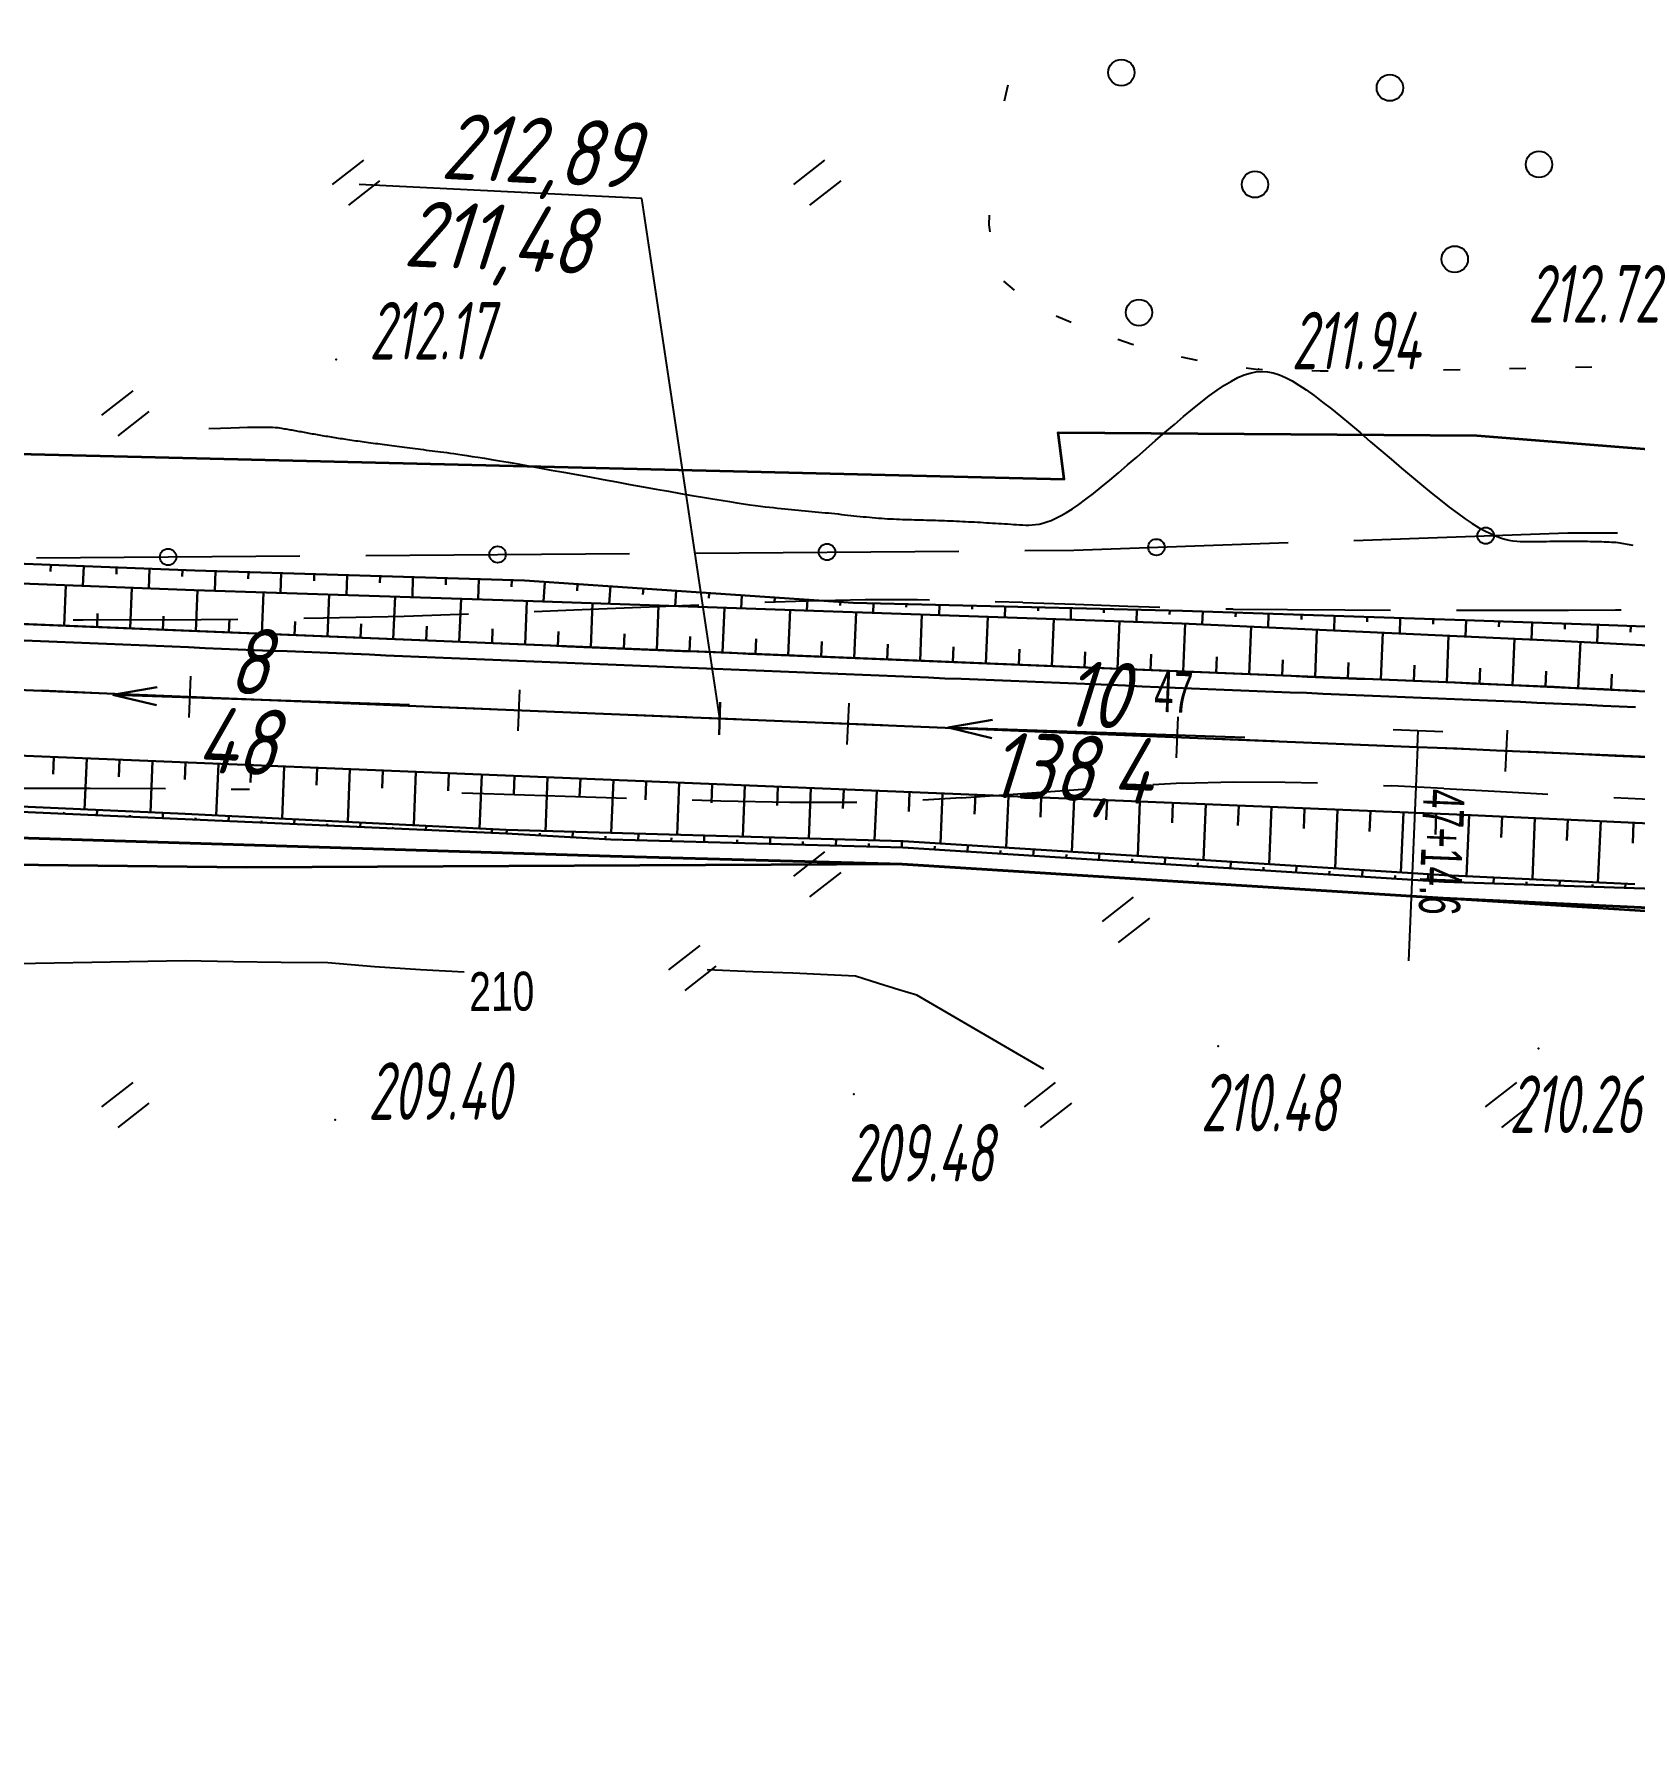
# Model space of a CAD drawing. Header units: millimetres. Extents: x -1799 to 6962, y -1020 to 4121.
# Drawn here: x 2342.2 to 2439.4, y 2129.8 to 2233.8 of the extents above; entities that cross this region are included whole.
import ezdxf
from ezdxf import colors
from ezdxf.entities.mleader import LeaderData, LeaderLine
from ezdxf.math import Vec2, Vec3

# ---------------------------------------------------------------- set-up
doc = ezdxf.new("R2010")
doc.units = ezdxf.units.MM
doc.linetypes.add('CONTI', pattern=[0])
doc.linetypes.add('STROT', pattern=[1.7, 0.5, -1.2])
for name, color, linetype, lineweight in [('10', 1, 'Continuous', 35), ('КОПИЯ_ОСЬ_13_ОТКОСЫ', 7, 'Continuous', 30), ('ОСЬ_ВЕРХ_ПОКРЫТИЯ_ГРАНИЦЫ_ПОЛОС', 7, 'Continuous', 30), ('ОСЬ_ВЕРХ_ПОКРЫТИЯ_ОСЬ', 1, 'Continuous', 30), ('Отметки', 5, 'Continuous', 30), ('Уклоны ПЧ', 5, 'Continuous', 30)]:
    doc.layers.add(name, color=color, linetype=linetype, lineweight=lineweight)
for name, color, linetype in [('_Ростелеком', 6, 'Continuous'), ('GOR_BDEFAULT', 212, 'CONTI'), ('PI_OTDEFAULT', 172, 'CONTI'), ('PI_TTDEFAULT', 5, 'CONTI'), ('PLN_O', 7, 'CONTI'), ('SIT_LDEFAULT', 7, 'CONTI'), ('ZAPSKDEFAULT', 7, 'CONTI'), ('КОПИЯ_ОСЬ_ТАНГЕНСЫ', 1, 'Continuous'), ('ОСЬ_ВЕРХ_ПОКРЫТИЯ_ПИКЕТЫ', 1, 'Continuous'), ('ОСЬ_ВЕРХ_ПОКРЫТИЯ_РАЗБИВКА_КРИВ', 1, 'Continuous'), ('ОСЬ_ВЕРХ_ПОКРЫТИЯ_ТАНГЕНСЫ', 1, 'Continuous'), ('разметка', 7, 'Continuous')]:
    doc.layers.add(name, color=color, linetype=linetype)
doc.styles.add('eskd', font='spds.shx', dxfattribs={"width": 1.2, "oblique": 15})
doc.styles.add('SHRFT', font='TXT', dxfattribs={"width": 3.5})
doc.styles.get("Standard").update_dxf_attribs({"font": 'arial.ttf'})
doc.styles.add('STYLE1', font='romand.shx', dxfattribs={"width": 0.9})
doc.styles.add('ГОСТ', font='', dxfattribs={"oblique": 15, "height": 4})
doc.styles.get('ГОСТ').set_extended_font_data('GOST type A')
doc.linetypes.add('кабель_связи_проект.', pattern='A,10,-1,["/",STYLE1,S=3,R=0,X=0,Y=-1.5],-4.1', length=15.1)

# ---------------------------------------------------------------- blocks, each defined once
blk = doc.blocks.new('BL_2011')
at = {"color": 0}
for p, q in [((0, 0), (0, 2.4)), ((1.6, 0), (1.6, 2.4))]:
    blk.add_line(p, q, dxfattribs=at)
blk = doc.blocks.new('BL_2002')
at = {"color": 0}
blk.add_circle((0, 0), 0.8, dxfattribs=at)
blk = doc.blocks.new('_None')
blk = doc.blocks.new('Крест')
at = {"layer": 'Отметки'}
for points in [[(-1, 0), (1, 0)], [(0, 1), (0, -1)]]:
    blk.add_lwpolyline(points, dxfattribs=at)
blk = doc.blocks.new('Стрелка')
at = {"layer": 'Уклоны ПЧ', "ltscale": 2}
for points in [[(-0.02, -0.05), (-0.02, 17.97)], [(-0.02, -0.05), (-0.58, 2.62)], [(-0.02, -0.05), (0.53, 2.62)]]:
    blk.add_lwpolyline(points, dxfattribs=at)

msp = doc.modelspace()

# ---------------------------------------------------------------- linework, layer by layer
at = {"layer": '10'}
for points in [[(2101.22, 2227.68), (2162.09, 2219.92), (2159.53, 2213.47), (2297.72, 2209.33), (2404.77, 2206.74), (2404.41, 2209.57), (2429.82, 2209.4), (2482.41, 2205.2), (2522.83, 2200.83), (2522.31, 2191.79), (2567.95, 2187.35), (2607.95, 2183.45), (2645.45, 2179.81), (2656.48, 2178.74), (2795.07, 2154.27)], [(2711.61, 2150.08), (2669.28, 2157.01), (2631.09, 2163.27), (2562.7, 2170.05), (2522.14, 2174.06), (2464.06, 2179), (2394.93, 2183.37), (2355.13, 2183.17), (2300.98, 2183.77), (2267.93, 2185.62), (2237.4, 2187.77), (2206.53, 2190.16), (2183.51, 2191.98), (2147.74, 2194.53)]]:
    msp.add_lwpolyline(points, dxfattribs=at)
at = {"layer": '_Ростелеком', "linetype": 'кабель_связи_проект.', "lineweight": 40, "ltscale": 0.25}
msp.add_lwpolyline([(2147.74, 2194.53), (2165.62, 2193.26), (2183.89, 2191.95), (2204.26, 2190.34), (2245.73, 2187.93), (2377.21, 2183.86), (2394.93, 2183.37), (2427.77, 2181.3), (2466.42, 2179.49), (2529.05, 2174.68), (2590.67, 2167.28), (2631.09, 2163.27), (2687.26, 2154.07), (2711.61, 2150.08), (2728.84, 2146.9), (2777.19, 2136.79), (2823.73, 2130.39), (2843.1, 2129.83), (2891.69, 2136.42), (2926.98, 2148.04), (2920.92, 2168.77)], dxfattribs=at)
at = {"layer": 'GOR_BDEFAULT', "color": 212, "flags": 128}
for points, elevation in [([(2352.85, 2209.82), (2353.55, 2209.85), (2354.17, 2209.87), (2354.71, 2209.89), (2355.18, 2209.9), (2355.59, 2209.91), (2355.94, 2209.91), (2356.24, 2209.91), (2356.49, 2209.91), (2356.7, 2209.9), (2356.87, 2209.89), (2357.02, 2209.88), (2357.14, 2209.86), (2357.25, 2209.85), (2357.34, 2209.83), (2357.43, 2209.81), (2357.52, 2209.8), (2357.61, 2209.78), (2357.7, 2209.76), (2357.79, 2209.75), (2357.88, 2209.73), (2357.97, 2209.71), (2358.06, 2209.69), (2358.16, 2209.68), (2358.25, 2209.66), (2358.34, 2209.64), (2358.44, 2209.63), (2358.53, 2209.61), (2358.63, 2209.59), (2358.73, 2209.57), (2358.82, 2209.56), (2358.92, 2209.54), (2359.02, 2209.52), (2359.12, 2209.5), (2359.22, 2209.49), (2359.32, 2209.47), (2359.42, 2209.45), (2359.52, 2209.43), (2359.62, 2209.42), (2359.73, 2209.4), (2359.83, 2209.38), (2359.94, 2209.36), (2360.04, 2209.35), (2360.15, 2209.33), (2360.26, 2209.31), (2360.37, 2209.29), (2360.48, 2209.28), (2360.59, 2209.26), (2360.7, 2209.24), (2360.81, 2209.22), (2360.93, 2209.21), (2361.04, 2209.19), (2361.16, 2209.17), (2361.28, 2209.15), (2361.4, 2209.14), (2361.52, 2209.12), (2361.64, 2209.1), (2361.77, 2209.08), (2361.89, 2209.07), (2362.02, 2209.05), (2362.14, 2209.03), (2362.27, 2209.01), (2362.41, 2208.99), (2362.54, 2208.98), (2362.67, 2208.96), (2362.81, 2208.94), (2362.95, 2208.92), (2363.09, 2208.9), (2363.23, 2208.88), (2363.37, 2208.86), (2363.51, 2208.84), (2363.66, 2208.82), (2363.81, 2208.81), (2363.95, 2208.79), (2364.11, 2208.77), (2364.26, 2208.75), (2364.41, 2208.73), (2364.57, 2208.71), (2364.72, 2208.68), (2364.88, 2208.66), (2365.04, 2208.64), (2365.21, 2208.62), (2365.37, 2208.6), (2365.54, 2208.58), (2365.7, 2208.56), (2365.87, 2208.54), (2366.04, 2208.51), (2366.21, 2208.49), (2366.39, 2208.47), (2366.56, 2208.45), (2366.74, 2208.43), (2366.91, 2208.4), (2367.1, 2208.38), (2367.29, 2208.36), (2367.49, 2208.33), (2367.72, 2208.3), (2367.96, 2208.27), (2368.22, 2208.23), (2368.51, 2208.18), (2368.83, 2208.13), (2369.18, 2208.08), (2369.57, 2208.01), (2370.01, 2207.94), (2370.49, 2207.86), (2371.01, 2207.77), (2371.59, 2207.67), (2372.22, 2207.55), (2372.9, 2207.43), (2373.62, 2207.3), (2374.38, 2207.16), (2375.16, 2207.02), (2375.96, 2206.88), (2376.77, 2206.73), (2377.59, 2206.58), (2378.4, 2206.43), (2379.21, 2206.28), (2379.99, 2206.14), (2380.75, 2206.01), (2381.48, 2205.88), (2382.17, 2205.76), (2382.81, 2205.65), (2383.41, 2205.55), (2383.95, 2205.46), (2384.44, 2205.38), (2384.89, 2205.31), (2385.3, 2205.25), (2385.68, 2205.19), (2386.02, 2205.15), (2386.33, 2205.11), (2386.62, 2205.07), (2386.88, 2205.04), (2387.13, 2205.02), (2387.36, 2204.99), (2387.58, 2204.97), (2387.8, 2204.95), (2388.01, 2204.93), (2388.21, 2204.91), (2388.42, 2204.89), (2388.63, 2204.87), (2388.83, 2204.85), (2389.04, 2204.83), (2389.25, 2204.81), (2389.45, 2204.79), (2389.65, 2204.77), (2389.85, 2204.75), (2390.06, 2204.73), (2390.26, 2204.71), (2390.45, 2204.69), (2390.65, 2204.67), (2390.85, 2204.65), (2391.04, 2204.63), (2391.24, 2204.6), (2391.43, 2204.58), (2391.62, 2204.56), (2391.81, 2204.54), (2392, 2204.52), (2392.19, 2204.5), (2392.38, 2204.48), (2392.57, 2204.46), (2392.75, 2204.45), (2392.94, 2204.43), (2393.12, 2204.41), (2393.31, 2204.4), (2393.49, 2204.38), (2393.68, 2204.37), (2393.86, 2204.36), (2394.04, 2204.34), (2394.22, 2204.33), (2394.41, 2204.33), (2394.59, 2204.32), (2394.77, 2204.31), (2394.95, 2204.3), (2395.14, 2204.3), (2395.32, 2204.29), (2395.5, 2204.29), (2395.68, 2204.28), (2395.86, 2204.28), (2396.05, 2204.27), (2396.23, 2204.27), (2396.41, 2204.26), (2396.59, 2204.26), (2396.77, 2204.25), (2396.95, 2204.25), (2397.14, 2204.24), (2397.32, 2204.23), (2397.5, 2204.23), (2397.68, 2204.22), (2397.87, 2204.21), (2398.05, 2204.21), (2398.23, 2204.2), (2398.41, 2204.19), (2398.6, 2204.18), (2398.78, 2204.17), (2398.96, 2204.16), (2399.14, 2204.16), (2399.33, 2204.15), (2399.51, 2204.14), (2399.69, 2204.13), (2399.87, 2204.12), (2400.06, 2204.1), (2400.24, 2204.09), (2400.42, 2204.08), (2400.6, 2204.07), (2400.79, 2204.06), (2400.97, 2204.05), (2401.15, 2204.04), (2401.33, 2204.03), (2401.52, 2204.01), (2401.7, 2204), (2401.88, 2203.99), (2402.06, 2203.98), (2402.25, 2203.97), (2402.43, 2203.96), (2402.62, 2203.96), (2402.82, 2203.97), (2403.02, 2203.99), (2403.24, 2204.02), (2403.47, 2204.07), (2403.72, 2204.15), (2403.98, 2204.24), (2404.27, 2204.37), (2404.58, 2204.53), (2404.91, 2204.72), (2405.27, 2204.94), (2405.66, 2205.21), (2406.08, 2205.52), (2406.54, 2205.87), (2407.02, 2206.26), (2407.53, 2206.68), (2408.07, 2207.13), (2408.62, 2207.61), (2409.18, 2208.09), (2409.75, 2208.59), (2410.32, 2209.09), (2410.89, 2209.59), (2411.46, 2210.07), (2412.01, 2210.54), (2412.56, 2210.99), (2413.08, 2211.41), (2413.58, 2211.8), (2414.06, 2212.14), (2414.5, 2212.45), (2414.92, 2212.7), (2415.31, 2212.91), (2415.69, 2213.07), (2416.05, 2213.19), (2416.41, 2213.26), (2416.76, 2213.28), (2417.11, 2213.26), (2417.46, 2213.2), (2417.83, 2213.08), (2418.2, 2212.92), (2418.6, 2212.72), (2419.02, 2212.46), (2419.46, 2212.17), (2419.94, 2211.82), (2420.45, 2211.43), (2420.99, 2211.01), (2421.56, 2210.55), (2422.15, 2210.06), (2422.75, 2209.55), (2423.37, 2209.02), (2424, 2208.49), (2424.62, 2207.96), (2425.24, 2207.42), (2425.86, 2206.9), (2426.46, 2206.4), (2427.05, 2205.92), (2427.61, 2205.47), (2428.14, 2205.05), (2428.64, 2204.67), (2429.11, 2204.34), (2429.54, 2204.06), (2429.93, 2203.81), (2430.3, 2203.61), (2430.64, 2203.44), (2430.96, 2203.3), (2431.25, 2203.19), (2431.52, 2203.1), (2431.77, 2203.04), (2432.01, 2203), (2432.24, 2202.97), (2432.45, 2202.95), (2432.66, 2202.95), (2432.86, 2202.95), (2433.06, 2202.95), (2433.26, 2202.95), (2433.46, 2202.96), (2433.66, 2202.96), (2433.85, 2202.96), (2434.05, 2202.96), (2434.25, 2202.97), (2434.44, 2202.97), (2434.63, 2202.97), (2434.83, 2202.97), (2435.02, 2202.97), (2435.21, 2202.97), (2435.4, 2202.97), (2435.59, 2202.97), (2435.78, 2202.97), (2435.97, 2202.97), (2436.16, 2202.97), (2436.35, 2202.97), (2436.53, 2202.97), (2436.71, 2202.96), (2436.89, 2202.96), (2437.06, 2202.96), (2437.23, 2202.95), (2437.4, 2202.95), (2437.56, 2202.94), (2437.71, 2202.94), (2437.86, 2202.93), (2438, 2202.92), (2438.14, 2202.92), (2438.26, 2202.91), (2438.38, 2202.9), (2439.29, 2202.73)], 212), ([(2368.34, 2176.8), (2365.69, 2176.95), (2362.9, 2177.14), (2360.07, 2177.37), (2357.24, 2177.39), (2354.34, 2177.44), (2351.4, 2177.5), (2337.77, 2177.25), (2335.11, 2177.35), (2332.41, 2177.45), (2329.7, 2177.55), (2326.98, 2177.66), (2324.22, 2177.87), (2321.36, 2178.08), (2318.41, 2178.31), (2315.36, 2178.57), (2302.55, 2179.45), (2299.62, 2179.72), (2296.59, 2179.99), (2293.46, 2180.32), (2290.09, 2181.31), (2286.04, 2182.54), (2281.13, 2184.06), (2275.09, 2185.94), (2274.43, 2186.12), (2273.81, 2186.39)], 210), ([(2403.54, 2170.92), (2395.82, 2175.42), (2394.73, 2175.74), (2393.5, 2176.12), (2392.1, 2176.56), (2390.39, 2176.65), (2388.3, 2176.74), (2385.86, 2176.83), (2383.1, 2176.96)], 210)]:
    msp.add_lwpolyline(points, dxfattribs=dict(at, elevation=elevation))
at = {"layer": 'PI_TTDEFAULT', "color": 5}
for p in [(2360.58, 2214.02, 212.17), (2416.57, 2213.42, 211.94), (2414.11, 2172.31, 210.48), (2433.56, 2172.17, 210.26), (2392, 2169.4, 209.48), (2360.51, 2167.85, 209.4)]:
    msp.add_point(p, dxfattribs=at)
at = {"layer": 'PLN_O'}
for p, q in [((2422.36, 2203.03), (2435.34, 2203.48)), ((2435.34, 2203.48), (2438.35, 2203.48)), ((2382.37, 2202.26), (2398.37, 2202.38)), ((2402.37, 2202.41), (2405.35, 2202.43)), ((2405.35, 2202.43), (2418.36, 2202.89)), ((2342.37, 2201.96), (2358.37, 2202.08)), ((2362.37, 2202.11), (2378.37, 2202.23))]:
    msp.add_line(p, q, dxfattribs=at)
for centre in [(2430.36, 2203.31), (2350.37, 2202.02), (2370.37, 2202.17), (2390.37, 2202.32), (2410.37, 2202.61)]:
    msp.add_circle(centre, 0.5, dxfattribs=at)
at = {"layer": 'SIT_LDEFAULT', "color": 7}
for p, q in [((2401.35, 2230.67), (2401.22, 2230.14)), ((2401.22, 2230.14), (2401.12, 2229.69)), ((2400.22, 2222.77), (2400.2, 2222.19)), ((2400.2, 2222.19), (2400.25, 2221.77)), ((2401.08, 2218.77), (2401.73, 2218.23)), ((2404.28, 2216.67), (2405.2, 2216.28)), ((2408.02, 2215.24), (2408.89, 2214.95)), ((2408.89, 2214.95), (2408.97, 2214.93)), ((2411.87, 2214.18), (2412.85, 2213.98)), ((2415.81, 2213.51), (2416.57, 2213.41)), ((2416.57, 2213.42), (2416.8, 2213.41)), ((2419.8, 2213.34), (2420.3, 2213.32)), ((2420.3, 2213.32), (2420.8, 2213.33)), ((2423.8, 2213.34), (2424.8, 2213.35)), ((2427.8, 2213.39), (2428.8, 2213.41)), ((2431.8, 2213.46), (2432.8, 2213.48)), ((2435.8, 2213.54), (2436.8, 2213.56)), ((2389.09, 2199.33), (2386.6, 2199.25)), ((2392.68, 2199.41), (2389.09, 2199.34)), ((2395.87, 2199.41), (2392.68, 2199.41)), ((2396.59, 2199.4), (2395.87, 2199.41)), ((2402.25, 2199.25), (2400.58, 2199.3)), ((2405.44, 2199.13), (2402.25, 2199.24)), ((2408.64, 2199.02), (2405.44, 2199.14)), ((2345.22, 2198.19), (2344.61, 2198.19)), ((2350.15, 2198.2), (2345.22, 2198.19)), ((2354.61, 2198.23), (2350.15, 2198.19)), ((2359.81, 2198.3), (2358.61, 2198.28)), ((2364.69, 2198.41), (2359.81, 2198.3)), ((2368.61, 2198.55), (2364.69, 2198.41)), ((2375, 2198.78), (2372.6, 2198.69)), ((2380.07, 2199), (2375, 2198.79)), ((2382.59, 2199.1), (2380.07, 2199)), ((2410.57, 2198.96), (2408.64, 2199.02)), ((2415.02, 2198.85), (2414.58, 2198.86)), ((2418.33, 2198.8), (2415.02, 2198.84)), ((2421.8, 2198.79), (2418.33, 2198.81)), ((2424.58, 2198.77), (2421.8, 2198.79)), ((2428.84, 2198.77), (2428.58, 2198.77)), ((2432.23, 2198.77), (2428.84, 2198.77)), ((2435.39, 2198.77), (2432.23, 2198.77)), ((2438.23, 2198.78), (2435.39, 2198.77)), ((2438.58, 2198.79), (2438.23, 2198.78)), ((2340.72, 2187.99), (2345.63, 2187.98)), ((2345.63, 2187.98), (2350.2, 2187.96)), ((2354.2, 2187.93), (2355.31, 2187.92)), ((2401.96, 2187.63), (2405.35, 2187.88)), ((2405.35, 2187.88), (2406.16, 2187.94)), ((2410.15, 2188.2), (2411.94, 2188.3)), ((2411.94, 2188.29), (2415.07, 2188.37)), ((2415.07, 2188.37), (2418.19, 2188.35)), ((2418.19, 2188.35), (2420.15, 2188.3)), ((2424.15, 2188.15), (2424.63, 2188.13)), ((2424.63, 2188.14), (2427.82, 2187.98)), ((2427.82, 2187.97), (2430.9, 2187.8)), ((2430.9, 2187.8), (2433.81, 2187.63)), ((2368.2, 2187.69), (2369.54, 2187.65)), ((2369.54, 2187.65), (2374.48, 2187.5)), ((2374.48, 2187.5), (2378.19, 2187.38)), ((2382.19, 2187.27), (2383.92, 2187.22)), ((2383.92, 2187.22), (2388.12, 2187.14)), ((2388.12, 2187.14), (2391.77, 2187.13)), ((2391.77, 2187.13), (2392.19, 2187.14)), ((2396.18, 2187.28), (2398.54, 2187.41)), ((2398.54, 2187.4), (2401.96, 2187.63)), ((2433.81, 2187.64), (2434.13, 2187.62)), ((2438.13, 2187.41), (2439.01, 2187.37)), ((2439.01, 2187.37), (2441.54, 2187.25))]:
    msp.add_line(p, q, dxfattribs=at)
at = {"layer": 'КОПИЯ_ОСЬ_13_ОТКОСЫ'}
for p, q in [((2370.92, 2185.22), (2370.94, 2185.45)), ((2372.92, 2185.11), (2372.93, 2185.25)), ((2374.92, 2184.99), (2374.94, 2185.33)), ((2376.91, 2184.87), (2376.92, 2185.07)), ((2378.91, 2184.81), (2378.92, 2185.21)), ((2380.91, 2184.76), (2380.92, 2184.96)), ((2382.91, 2184.7), (2382.92, 2185.1)), ((2384.91, 2184.65), (2384.91, 2184.85)), ((2386.91, 2184.59), (2386.92, 2184.99)), ((2388.91, 2184.54), (2388.91, 2184.74)), ((2390.91, 2184.48), (2390.92, 2184.88)), ((2392.91, 2184.43), (2392.91, 2184.63)), ((2394.91, 2184.37), (2394.92, 2184.77)), ((2396.9, 2184.25), (2396.91, 2184.45)), ((2398.9, 2184.12), (2398.92, 2184.52)), ((2400.89, 2184), (2400.91, 2184.2)), ((2402.89, 2183.87), (2402.92, 2184.27)), ((2404.89, 2183.75), (2404.9, 2183.95)), ((2406.88, 2183.62), (2406.91, 2184.02)), ((2408.88, 2183.49), (2408.89, 2183.69)), ((2410.87, 2183.37), (2410.9, 2183.77)), ((2412.87, 2183.24), (2412.88, 2183.44)), ((2414.87, 2183.11), (2414.89, 2183.51)), ((2416.86, 2182.99), (2416.87, 2183.19)), ((2418.86, 2182.86), (2418.88, 2183.26)), ((2420.85, 2182.74), (2420.87, 2182.94)), ((2422.85, 2182.61), (2422.88, 2183.01)), ((2424.85, 2182.48), (2424.86, 2182.68)), ((2426.84, 2182.36), (2426.87, 2182.76)), ((2430.84, 2182.2), (2430.85, 2182.55)), ((2428.84, 2182.26), (2428.85, 2182.46)), ((2432.84, 2182.13), (2432.84, 2182.3)), ((2434.84, 2182.06), (2434.85, 2182.37)), ((2436.84, 2182), (2436.84, 2182.14)), ((2438.83, 2181.93), (2438.84, 2182.18))]:
    msp.add_line(p, q, dxfattribs=at)
for points in [[(2170.48, 2206.75), (2171.62, 2206.64), (2176.62, 2206.18), (2181.63, 2205.74), (2185.1, 2205.46), (2190.06, 2205.07), (2197.52, 2204.53), (2204.98, 2204.04), (2210.95, 2203.67), (2216.92, 2203.33), (2224.4, 2202.93), (2231.98, 2202.55), (2239.86, 2202.18), (2256.83, 2201.42), (2428.94, 2194.37), (2445.69, 2193.59)], [(2256.98, 2204.89), (2266.97, 2204.49), (2292.05, 2203.54), (2352, 2201.19), (2372, 2200.59), (2391.96, 2199.24), (2411.95, 2198.74), (2429.1, 2198.18), (2436.74, 2197.92), (2444.38, 2197.63)], [(2256.93, 2203.83), (2292, 2202.45), (2311.99, 2201.63), (2321.98, 2201.18), (2331.97, 2200.78), (2351.95, 2200.01), (2371.95, 2199.36), (2411.92, 2197.98), (2429.06, 2197.2), (2434.78, 2196.93), (2443.37, 2196.49)], [(2256.93, 2203.83), (2292, 2202.45), (2311.99, 2201.63), (2321.98, 2201.18), (2331.97, 2200.78), (2351.95, 2200.01), (2371.95, 2199.36), (2411.92, 2197.98), (2429.06, 2197.2), (2434.78, 2196.93), (2443.37, 2196.49)], [(2343.25, 2201.54), (2343.23, 2201.14)], [(2345.25, 2201.46), (2345.2, 2200.27)], [(2347.24, 2201.38), (2347.23, 2200.98)], [(2349.24, 2201.3), (2349.2, 2200.11)], [(2351.24, 2201.22), (2351.23, 2200.83)], [(2344.06, 2197.84), (2344.16, 2200.31)], [(2353.24, 2201.16), (2353.2, 2199.97)], [(2355.24, 2201.1), (2355.23, 2200.7)], [(2357.24, 2201.04), (2357.2, 2199.84)], [(2359.24, 2200.97), (2359.23, 2200.57)], [(2361.24, 2200.91), (2361.2, 2199.71)], [(2363.24, 2200.85), (2363.22, 2200.45)], [(2365.23, 2200.79), (2365.2, 2199.58)], [(2367.23, 2200.73), (2367.22, 2200.33)], [(2369.23, 2200.67), (2369.2, 2199.45)], [(2371.23, 2200.61), (2371.22, 2200.2)], [(2373.23, 2200.5), (2373.15, 2199.32)], [(2375.22, 2200.37), (2375.2, 2199.97)], [(2377.22, 2200.24), (2377.15, 2199.18)], [(2348.06, 2197.68), (2348.16, 2200.15)], [(2352.05, 2197.52), (2352.15, 2200)], [(2356.05, 2197.35), (2356.15, 2199.87)], [(2360.05, 2197.19), (2360.15, 2199.74)], [(2364.04, 2197.03), (2364.15, 2199.61)], [(2368.04, 2196.86), (2368.15, 2199.48)], [(2372.04, 2196.7), (2372.14, 2199.35)], [(2376.03, 2196.53), (2376.14, 2199.21)], [(2379.22, 2200.1), (2379.19, 2199.75)], [(2381.21, 2199.97), (2381.15, 2199.04)], [(2383.21, 2199.83), (2383.19, 2199.52)], [(2385.2, 2199.7), (2385.15, 2198.9)], [(2387.2, 2199.56), (2387.18, 2199.3)], [(2389.19, 2199.43), (2389.15, 2198.77)], [(2391.19, 2199.29), (2391.17, 2199.07)], [(2393.19, 2199.21), (2393.17, 2198.63)], [(2395.19, 2199.16), (2395.18, 2198.97)], [(2161.18, 2198.87), (2169.73, 2198.52), (2172.36, 2198.25), (2177.91, 2197.77), (2183.47, 2197.32), (2189.22, 2196.89), (2194.98, 2196.48), (2199.98, 2196.16), (2205.49, 2195.82), (2211.6, 2195.47), (2216, 2195.24), (2224.01, 2194.83), (2231.61, 2194.48), (2239.51, 2194.13), (2428.6, 2186.38), (2445.51, 2185.59)], [(2346.06, 2197.76), (2346.09, 2198.58)], [(2350.05, 2197.6), (2350.09, 2198.42)], [(2354.05, 2197.44), (2354.09, 2198.26)], [(2358.05, 2197.27), (2358.08, 2198.11)], [(2380.03, 2196.37), (2380.14, 2199.08)], [(2384.03, 2196.21), (2384.14, 2198.94)], [(2388.02, 2196.04), (2388.14, 2198.8)], [(2392.02, 2195.88), (2392.13, 2198.66)], [(2396.02, 2195.72), (2396.13, 2198.53)], [(2397.19, 2199.11), (2397.17, 2198.49)], [(2399.18, 2199.06), (2399.18, 2198.85)], [(2400.01, 2195.55), (2400.13, 2198.39)], [(2401.18, 2199.01), (2401.17, 2198.35)], [(2403.18, 2198.96), (2403.18, 2198.74)], [(2404.01, 2195.39), (2404.13, 2198.25)], [(2405.18, 2198.91), (2405.17, 2198.22)], [(2407.18, 2198.86), (2407.18, 2198.63)], [(2408.01, 2195.23), (2408.12, 2198.11)], [(2409.18, 2198.81), (2409.16, 2198.08)], [(2411.18, 2198.76), (2411.17, 2198.52)], [(2413.18, 2198.7), (2413.15, 2197.93)], [(2415.18, 2198.64), (2415.17, 2198.38)], [(2417.18, 2198.57), (2417.15, 2197.74)], [(2419.18, 2198.51), (2419.17, 2198.23)], [(2421.18, 2198.44), (2421.15, 2197.56)], [(2423.17, 2198.38), (2423.16, 2198.08)], [(2425.17, 2198.31), (2425.14, 2197.38)], [(2427.17, 2198.24), (2427.16, 2197.93)], [(2429.17, 2198.18), (2429.14, 2197.2)], [(2431.17, 2198.11), (2431.16, 2197.78)], [(2362.04, 2197.11), (2362.08, 2197.96)], [(2366.04, 2196.94), (2366.08, 2197.81)], [(2370.04, 2196.78), (2370.07, 2197.65)], [(2374.03, 2196.62), (2374.07, 2197.5)], [(2378.03, 2196.45), (2378.07, 2197.35)], [(2382.03, 2196.29), (2382.06, 2197.19)], [(2412, 2195.06), (2412.12, 2197.97)], [(2416, 2194.9), (2416.12, 2197.79)], [(2420, 2194.73), (2420.11, 2197.61)], [(2423.99, 2194.57), (2424.11, 2197.43)], [(2427.99, 2194.41), (2428.11, 2197.24)], [(2431.99, 2194.24), (2432.11, 2197.05)], [(2433.17, 2198.04), (2433.13, 2197.01)], [(2435.17, 2197.97), (2435.16, 2197.63)], [(2437.17, 2197.9), (2437.13, 2196.81)], [(2439.16, 2197.83), (2439.15, 2197.46)], [(2386.02, 2196.13), (2386.06, 2197.04)], [(2390.02, 2195.96), (2390.06, 2196.88)], [(2394.02, 2195.8), (2394.06, 2196.73)], [(2398.01, 2195.63), (2398.05, 2196.57)], [(2402.01, 2195.47), (2402.05, 2196.42)], [(2406.01, 2195.31), (2406.05, 2196.26)], [(2410, 2195.14), (2410.04, 2196.11)], [(2435.98, 2194.06), (2436.11, 2196.86)], [(2414, 2194.98), (2414.04, 2195.95)], [(2418, 2194.82), (2418.04, 2195.78)], [(2421.99, 2194.65), (2422.03, 2195.61)], [(2425.99, 2194.49), (2426.03, 2195.44)], [(2429.99, 2194.32), (2430.03, 2195.27)], [(2433.98, 2194.15), (2434.03, 2195.09)], [(2437.98, 2193.97), (2438.02, 2194.9)], [(2256.37, 2190.01), (2266.36, 2189.77), (2271.46, 2189.63), (2291.46, 2189.1), (2351.4, 2186.42), (2370.9, 2185.45)], [(2256.37, 2190.01), (2266.36, 2189.77), (2271.46, 2189.63), (2291.46, 2189.1), (2351.4, 2186.42), (2370.9, 2185.45)], [(2343.43, 2189.87), (2343.38, 2188.84)], [(2345.43, 2189.79), (2345.3, 2186.69)], [(2256.35, 2189.54), (2266.34, 2189.29), (2271.44, 2189.12), (2291.43, 2188.54), (2311.42, 2187.75), (2331.41, 2186.99), (2370.92, 2185.22)], [(2347.42, 2189.7), (2347.38, 2188.67)], [(2349.42, 2189.62), (2349.29, 2186.51)], [(2351.42, 2189.54), (2351.38, 2188.5)], [(2353.42, 2189.46), (2353.29, 2186.32)], [(2355.42, 2189.38), (2355.37, 2188.33)], [(2357.42, 2189.29), (2357.29, 2186.12)], [(2359.41, 2189.21), (2359.37, 2188.16)], [(2361.41, 2189.13), (2361.28, 2185.93)], [(2363.41, 2189.05), (2363.37, 2187.98)], [(2365.41, 2188.97), (2365.28, 2185.73)], [(2367.41, 2188.89), (2367.36, 2187.81)], [(2369.41, 2188.8), (2369.27, 2185.53)], [(2371.4, 2188.72), (2371.36, 2187.63)], [(2373.4, 2188.64), (2373.27, 2185.33)], [(2375.4, 2188.56), (2375.35, 2187.45)], [(2377.4, 2188.48), (2377.27, 2185.26)], [(2379.4, 2188.39), (2379.35, 2187.27)], [(2381.39, 2188.31), (2381.27, 2185.15)], [(2383.39, 2188.23), (2383.35, 2187.1)], [(2385.39, 2188.15), (2385.26, 2185.04)], [(2387.39, 2188.07), (2387.34, 2186.92)], [(2389.39, 2187.98), (2389.26, 2184.93)], [(2391.39, 2187.9), (2391.34, 2186.75)], [(2393.39, 2187.82), (2393.26, 2184.82)], [(2395.38, 2187.74), (2395.34, 2186.57)], [(2346.04, 2186.34), (2346.06, 2186.65)], [(2397.38, 2187.66), (2397.26, 2184.63)], [(2399.38, 2187.57), (2399.33, 2186.4)], [(2401.38, 2187.49), (2401.25, 2184.38)], [(2403.38, 2187.41), (2403.33, 2186.23)], [(2405.37, 2187.33), (2405.24, 2184.12)], [(2407.37, 2187.25), (2407.32, 2186.05)], [(2409.37, 2187.16), (2409.24, 2183.87)], [(2411.37, 2187.08), (2411.32, 2185.88)], [(2413.37, 2187), (2413.23, 2183.62)], [(2415.37, 2186.92), (2415.32, 2185.71)], [(2417.36, 2186.84), (2417.22, 2183.37)], [(2419.36, 2186.75), (2419.31, 2185.53)], [(2421.36, 2186.67), (2421.22, 2183.11)], [(2344.04, 2186.43), (2344.05, 2186.53)], [(2348.04, 2186.25), (2348.04, 2186.35)], [(2350.04, 2186.16), (2350.05, 2186.48)], [(2352.04, 2186.07), (2352.04, 2186.17)], [(2354.03, 2185.98), (2354.05, 2186.28)], [(2356.03, 2185.89), (2356.04, 2185.99)], [(2358.03, 2185.8), (2358.04, 2186.09)], [(2360.03, 2185.71), (2360.03, 2185.81)], [(2362.03, 2185.62), (2362.04, 2185.89)], [(2364.02, 2185.53), (2364.03, 2185.62)], [(2366.02, 2185.44), (2366.03, 2185.69)], [(2423.36, 2186.59), (2423.31, 2185.35)], [(2425.36, 2186.51), (2425.21, 2182.86)], [(2427.36, 2186.43), (2427.31, 2185.17)], [(2429.35, 2186.34), (2429.2, 2182.63)], [(2431.35, 2186.26), (2431.3, 2184.99)], [(2433.35, 2186.17), (2433.19, 2182.45)], [(2435.35, 2186.08), (2435.29, 2184.81)], [(2437.35, 2185.99), (2437.17, 2182.24)], [(2439.34, 2185.89), (2439.29, 2184.64)], [(2368.02, 2185.35), (2368.02, 2185.43)], [(2370.02, 2185.26), (2370.03, 2185.5)], [(2370.9, 2185.45), (2377.25, 2185.26), (2394.99, 2184.77), (2427.85, 2182.69), (2439.41, 2182.15)], [(2370.92, 2185.22), (2377.24, 2184.86), (2394.97, 2184.37), (2427.83, 2182.3), (2439.38, 2181.91)], [(2439.38, 2181.91), (2441.23, 2181.84), (2451.18, 2181.39), (2461.14, 2181.11), (2471.11, 2180.78), (2481.05, 2180.15), (2490.99, 2179.47), (2500.93, 2178.78), (2510.87, 2178.05), (2520.33, 2177.22), (2529.78, 2176.35), (2531.67, 2176.17), (2541.11, 2175.24), (2550.55, 2174.27), (2560.45, 2173.11), (2570.34, 2171.9), (2580.22, 2170.63), (2590.1, 2169.31), (2601.36, 2167.64), (2608.84, 2166.48)]]:
    msp.add_lwpolyline(points, dxfattribs=at)
at = {"layer": 'КОПИЯ_ОСЬ_ТАНГЕНСЫ'}
msp.add_line((2119.94, 2203.02), (2580.08, 2184.18), dxfattribs=at)
at = {"layer": 'ОСЬ_ВЕРХ_ПОКРЫТИЯ_ГРАНИЦЫ_ПОЛОС', "linetype": 'Continuous'}
for points in [[(2341.67, 2197.94), (2342.67, 2197.9), (2343.67, 2197.86), (2344.67, 2197.82), (2345.66, 2197.78), (2346.66, 2197.74), (2347.66, 2197.7), (2348.66, 2197.66), (2349.66, 2197.62), (2350.66, 2197.58), (2351.65, 2197.53), (2352.65, 2197.49), (2353.65, 2197.45), (2354.65, 2197.41), (2355.65, 2197.37), (2356.64, 2197.33), (2357.64, 2197.29), (2358.64, 2197.25), (2359.64, 2197.21), (2360.64, 2197.17), (2361.63, 2197.13), (2362.63, 2197.08), (2363.63, 2197.04), (2364.63, 2197), (2365.63, 2196.96), (2366.62, 2196.92), (2367.62, 2196.88), (2368.62, 2196.84), (2369.62, 2196.8), (2370.62, 2196.76), (2371.62, 2196.72), (2372.61, 2196.68), (2373.61, 2196.64), (2374.61, 2196.59), (2375.61, 2196.55), (2376.61, 2196.51), (2377.6, 2196.47), (2378.6, 2196.43), (2379.6, 2196.39), (2380.6, 2196.35), (2381.6, 2196.31), (2382.59, 2196.27), (2383.59, 2196.23), (2384.59, 2196.19), (2385.59, 2196.14), (2386.59, 2196.1), (2387.59, 2196.06), (2388.58, 2196.02), (2389.58, 2195.98), (2390.58, 2195.94), (2391.58, 2195.9), (2392.58, 2195.86), (2393.57, 2195.82), (2394.57, 2195.78), (2395.57, 2195.74), (2396.57, 2195.69), (2397.57, 2195.65), (2398.56, 2195.61), (2399.56, 2195.57), (2400.56, 2195.53), (2401.56, 2195.49), (2402.56, 2195.45), (2403.55, 2195.41), (2404.55, 2195.37), (2405.55, 2195.33), (2406.55, 2195.29), (2407.55, 2195.25), (2408.55, 2195.2), (2409.54, 2195.16), (2410.54, 2195.12), (2411.54, 2195.08), (2412.54, 2195.04), (2413.54, 2195), (2414.53, 2194.96), (2415.53, 2194.92), (2416.53, 2194.88), (2417.53, 2194.84), (2418.53, 2194.8), (2419.52, 2194.75), (2420.52, 2194.71), (2421.52, 2194.67), (2422.52, 2194.63), (2423.52, 2194.59), (2424.52, 2194.55), (2425.51, 2194.51), (2426.51, 2194.47), (2427.51, 2194.43), (2428.51, 2194.39), (2429.51, 2194.34), (2430.51, 2194.3), (2431.51, 2194.26), (2432.51, 2194.21), (2433.51, 2194.17), (2434.51, 2194.13), (2435.51, 2194.08), (2436.51, 2194.03), (2437.51, 2193.99), (2438.51, 2193.94), (2439.51, 2193.9)], [(2439.46, 2192.9), (2438.46, 2192.94), (2437.46, 2192.99), (2436.46, 2193.04), (2435.47, 2193.08), (2434.47, 2193.13), (2433.47, 2193.17), (2432.47, 2193.22), (2431.47, 2193.26), (2430.47, 2193.3), (2429.47, 2193.34), (2428.47, 2193.39), (2427.47, 2193.43), (2426.47, 2193.47), (2425.47, 2193.51), (2424.47, 2193.55), (2423.48, 2193.59), (2422.48, 2193.63), (2421.48, 2193.67), (2420.48, 2193.71), (2419.48, 2193.76), (2418.49, 2193.8), (2417.49, 2193.84), (2416.49, 2193.88), (2415.49, 2193.92), (2414.49, 2193.96), (2413.49, 2194), (2412.5, 2194.04), (2411.5, 2194.08), (2410.5, 2194.12), (2409.5, 2194.16), (2408.5, 2194.21), (2407.51, 2194.25), (2406.51, 2194.29), (2405.51, 2194.33), (2404.51, 2194.37), (2403.51, 2194.41), (2402.52, 2194.45), (2401.52, 2194.49), (2400.52, 2194.53), (2399.52, 2194.57), (2398.52, 2194.61), (2397.53, 2194.65), (2396.53, 2194.7), (2395.53, 2194.74), (2394.53, 2194.78), (2393.53, 2194.82), (2392.53, 2194.86), (2391.54, 2194.9), (2390.54, 2194.94), (2389.54, 2194.98), (2388.54, 2195.02), (2387.54, 2195.06), (2386.55, 2195.1), (2385.55, 2195.15), (2384.55, 2195.19), (2383.55, 2195.23), (2382.55, 2195.27), (2381.56, 2195.31), (2380.56, 2195.35), (2379.56, 2195.39), (2378.56, 2195.43), (2377.56, 2195.47), (2376.56, 2195.51), (2375.57, 2195.55), (2374.57, 2195.6), (2373.57, 2195.64), (2372.57, 2195.68), (2371.57, 2195.72), (2370.58, 2195.76), (2369.58, 2195.8), (2368.58, 2195.84), (2367.58, 2195.88), (2366.58, 2195.92), (2365.59, 2195.96), (2364.59, 2196), (2363.59, 2196.04), (2362.59, 2196.09), (2361.59, 2196.13), (2360.6, 2196.17), (2359.6, 2196.21), (2358.6, 2196.25), (2357.6, 2196.29), (2356.6, 2196.33), (2355.6, 2196.37), (2354.61, 2196.41), (2353.61, 2196.45), (2352.61, 2196.49), (2351.61, 2196.54), (2350.61, 2196.58), (2349.62, 2196.62), (2348.62, 2196.66), (2347.62, 2196.7), (2346.62, 2196.74), (2345.62, 2196.78), (2344.63, 2196.82), (2343.63, 2196.86), (2342.63, 2196.9), (2341.63, 2196.94)]]:
    msp.add_lwpolyline(points, dxfattribs=at)
at = {"layer": 'ОСЬ_ВЕРХ_ПОКРЫТИЯ_ОСЬ'}
msp.add_lwpolyline([(2256.67, 2197.42), (2426.21, 2190.48), (2426.21, 2190.48, -0.036618), (2731.39, 2155.5)], format="xyb", dxfattribs=at)
at = {"layer": 'ОСЬ_ВЕРХ_ПОКРЫТИЯ_ПИКЕТЫ'}
for p, q in [((2351.64, 2192.28), (2351.74, 2194.78)), ((2371.62, 2191.46), (2371.72, 2193.96)), ((2391.6, 2190.64), (2391.71, 2193.14)), ((2411.59, 2189.83), (2411.69, 2192.32)), ((2411.59, 2189.83), (2411.69, 2192.32)), ((2431.57, 2189), (2431.68, 2191.5))]:
    msp.add_line(p, q, dxfattribs=at)
at = {"layer": 'ОСЬ_ВЕРХ_ПОКРЫТИЯ_РАЗБИВКА_КРИВ'}
for p, q in [((2424.75, 2191.54), (2427.75, 2191.42)), ((2426.21, 2190.48), (2426.25, 2191.48)), ((2426.21, 2190.48), (2425.68, 2177.49))]:
    msp.add_line(p, q, dxfattribs=at)
at = {"layer": 'ОСЬ_ВЕРХ_ПОКРЫТИЯ_ТАНГЕНСЫ'}
msp.add_line((2119.94, 2203.02), (2580.08, 2184.18), dxfattribs=at)
at = {"layer": 'разметка', "linetype": 'STROT', "lineweight": 30, "ltscale": 7}
msp.add_lwpolyline([(2295.13, 2195.85), (2426.21, 2190.48, -0.036618), (2731.39, 2155.5, 0.03316), (2816.77, 2142.92, 0.072993), (2903.54, 2150.91, 0.020856), (2952.53, 2165.72, -0.020825), (3001.52, 2180.54, -0.014356), (3018.37, 2184.1, -0.037499), (3107.99, 2191.29), (3173.19, 2193.25, 0.062532), (3222.73, 2198.89, 0.116616), (3262.84, 2221.45, 0.062555), (3293.4, 2260.85, -0.012407), (3323.52, 2305.66, -0.012892), (3339.17, 2326.15, -0.000817), (3360.09, 2351.05, 0.01158), (3380.45, 2376.38, 0.05392), (3395.92, 2404.68, 0.05392)], format="xyb", dxfattribs=at)

# ---------------------------------------------------------------- block references
at = {"layer": 'ZAPSKDEFAULT', "color": 7, "rotation": 307.9999999999999}
for name, p in [('BL_2002', (2408.24, 2231.43)), ('BL_2002', (2424.54, 2230.51)), ('BL_2002', (2433.59, 2225.86)), ('BL_2011', (2360.35, 2224.64)), ('BL_2011', (2388.35, 2224.64)), ('BL_2002', (2416.35, 2224.64)), ('BL_2002', (2428.48, 2220.1)), ('BL_2002', (2409.31, 2216.86)), ('BL_2011', (2346.35, 2210.64)), ('BL_2011', (2388.35, 2182.64)), ('BL_2011', (2407.09, 2179.88)), ('BL_2011', (2380.77, 2176.96)), ('BL_2011', (2346.35, 2168.64)), ('BL_2011', (2402.35, 2168.64)), ('BL_2011', (2430.35, 2168.64))]:
    msp.add_blockref(name, p, dxfattribs=at)
at = {"layer": 'Отметки', "rotation": 358.125223462289}
msp.add_blockref('Крест', (2383.86, 2192.21), dxfattribs=at)
at = {"layer": 'Уклоны ПЧ', "rotation": 268.0718124498462}
for p in [(2347.06, 2193.63), (2397.77, 2191.64)]:
    msp.add_blockref('Стрелка', p, dxfattribs=at)

# ---------------------------------------------------------------- texts
at = {"layer": 'GOR_BDEFAULT', "color": 212, "style": 'SHRFT', "width": 0.75}
msp.add_text('210', height=2.362, rotation=0.6219, dxfattribs=at).set_placement((2368.66, 2174.44, 210))
at = {"layer": 'PI_OTDEFAULT', "color": 172, "style": 'eskd', "oblique": 10, "width": 0.8}
for s, p in [('212.72', (2432.93, 2216.25)), ('212.17', (2362.58, 2214.01)), ('211.94', (2418.57, 2213.41)), ('209.40', (2362.51, 2167.84)), ('210.48', (2413.06, 2167.14)), ('210.26', (2431.79, 2167.04)), ('209.48', (2391.69, 2164.09))]:
    msp.add_text(s, height=3.5, dxfattribs=at).set_placement(p)
at = {"layer": 'ОСЬ_ВЕРХ_ПОКРЫТИЯ_ПИКЕТЫ', "width": 0.6}
msp.add_text('47', height=2.5, rotation=357.6551, dxfattribs=at).set_placement((2410.2, 2192.63))
at = {"layer": 'ОСЬ_ВЕРХ_ПОКРЫТИЯ_РАЗБИВКА_КРИВ', "width": 0.6}
msp.add_text('47+14.6', height=2.5, rotation=267.6551, dxfattribs=at).set_placement((2426.6, 2187.96))
at = {"layer": 'Отметки', "color": 0, "style": 'ГОСТ', "oblique": 15}
msp.add_text('211,48', height=4, rotation=357.4837, dxfattribs=at).set_placement((2364.62, 2219.68, 126.57))
at = {"layer": 'Уклоны ПЧ', "style": 'ГОСТ', "oblique": 15}
for s, p in [('8', (2353.97, 2193.73)), ('10', (2404.69, 2191.74)), ('48', (2352.02, 2188.93)), ('138,4', (2400.17, 2187.41))]:
    msp.add_text(s, height=4, rotation=357.6417, dxfattribs=at).set_placement(p)

# ---------------------------------------------------------------- leaders
at = {"layer": 'Отметки', "ltscale": 0.2}
ml = msp.add_multileader_mtext('Standard', dxfattribs=at)
ml.set_content('212,89', color=256, style='ГОСТ')
ml.set_leader_properties()
ml.set_arrow_properties(name='NONE')
ml.build(insert=Vec2(0, 0))
ml.multileader.update_dxf_attribs({"text_left_attachment_type": 6, "text_right_attachment_type": 6, "dogleg_length": 0.36, "arrow_head_size": 2})
ctx = ml.context
ctx.base_point, ctx.arrow_head_size, ctx.landing_gap_size, ctx.plane_origin, ctx.plane_x_axis, ctx.plane_y_axis = Vec3(2359.21, 2224.77), 2, 0, Vec3(2390.84, 2159.2), Vec3(0.998781, -0.049363), Vec3(0.049363, 0.998781)
ctx.left_attachment, ctx.right_attachment, ctx.text_align_type = 6, 6, 2
notes = []
notes.append((ctx, [(1, (1, 1, 0), (2379.13, 2223.79), (-0.998781, 0.049363), 0.36, [(0, [(2383.86, 2192.21)], 0, [])])]))
ctx.mtext.insert, ctx.mtext.text_direction, ctx.mtext.rotation, ctx.mtext.alignment, ctx.mtext.line_spacing_style, ctx.mtext.flow_direction = Vec3(2378.99, 2228.4), Vec3(0.998781, -0.049363), 6.233802, 3, 2, 5
for ctx, leaders in notes:
    for number, flags, end, landing, length, lines in leaders:
        leader = LeaderData()
        leader.index, (leader.has_last_leader_line, leader.has_dogleg_vector, leader.attachment_direction) = number, flags
        leader.last_leader_point, leader.dogleg_vector, leader.dogleg_length = Vec3(end), Vec3(landing), length
        for number, points, colour, breaks in lines:
            line = LeaderLine()
            line.index, line.vertices, line.color, line.breaks = number, Vec3.list(points), colors.encode_raw_color(colour), breaks
            leader.lines.append(line)
        ctx.leaders.append(leader)

doc.saveas('drawing.dxf')
